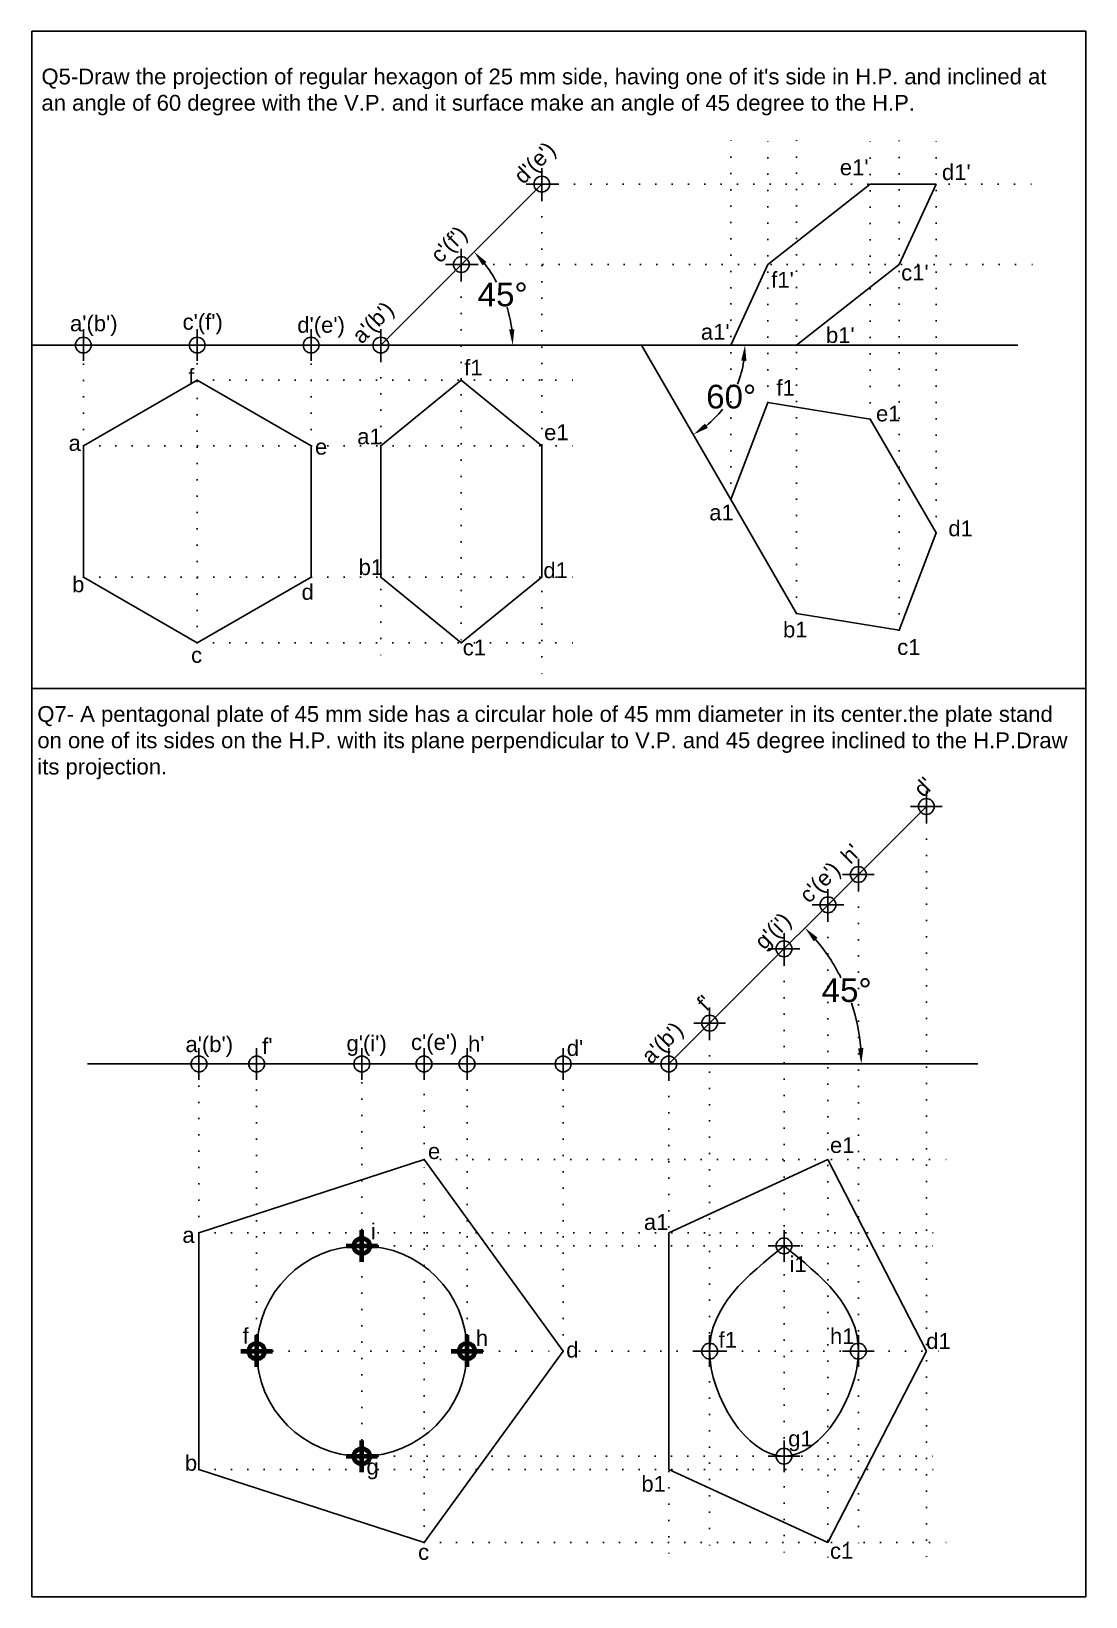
# Model space of a CAD drawing. Header units: millimetres. Extents: x 2000 to 2200, y 1112 to 1410.
import ezdxf

# ---------------------------------------------------------------- set-up
doc = ezdxf.new("R2010")
doc.units = ezdxf.units.MM
doc.header["$PDMODE"] = 34
doc.header["$PDSIZE"] = 3
doc.linetypes.add('ACAD_ISO07W100', pattern=[3, 0, -3])
doc.styles.get("Standard").update_dxf_attribs({"font": 'arial.ttf'})
doc.dimstyles.get("Standard").update_dxf_attribs({"dimtxt": 4.5, "dimasz": 3, "dimexe": 0.18, "dimexo": 0.0625, "dimgap": 0.09, "dimtad": 0, "dimtih": 1, "dimtoh": 1, "dimzin": 0, "dimdsep": 46, "dimtxsty": 'Standard', "dimcen": 0.09, "dimadec": 0, "dimazin": 0, "dimtfac": 1, "dimtofl": 0, "dimtmove": 0, "dimatfit": 3, "dimfxl": 1, "dimtolj": 1, "dimtzin": 0, "dimarcsym": 0})

# ---------------------------------------------------------------- blocks, each defined once
blk = doc.blocks.new('*D5')
at = {"color": 0, "linetype": 'ByBlock', "lineweight": -2, "transparency": 16777216}
for start, end in [(28.5222, 38.1435), (6.8565, 16.7304)]:
    blk.add_arc((2066.25, 1350.36), 25.08, start, end, dxfattribs=at)
at = {"color": 0, "linetype": 'ByBlock', "lineweight": 15, "transparency": 16777216}
for points in [[(2085.61, 1365.52), (2086.35, 1366.18), (2083.99, 1368.1)], [(2091.66, 1353.38), (2090.66, 1353.32), (2091.34, 1350.36)]]:
    blk.add_solid(points, dxfattribs=at)
at = {"layer": 'Defpoints', "color": 0, "linetype": 'ByBlock', "lineweight": 15, "transparency": 16777216}
for p in [(2096.87, 1380.98), (2090.48, 1356.85), (1999.8, 1350.36), (2066.25, 1350.36), (2149.56, 1350.36)]:
    blk.add_point(p, dxfattribs=at)
at = {"color": 0, "linetype": 'ByBlock', "transparency": 16777216, "insert": (2089.43, 1359.96), "char_height": 4.5, "attachment_point": 5}
blk.add_mtext('\\A1;45°', dxfattribs=at)
blk = doc.blocks.new('*U11')
at = {"linetype": 'ByBlock', "lineweight": 100}
blk.add_point((0, 0), dxfattribs=at)
blk = doc.blocks.new('*U12')
at = {"color": 0, "linetype": 'ByBlock', "lineweight": -2, "transparency": 16777216}
blk.add_blockref('*U11', (2051.94, 1165), dxfattribs=at)
for p, rotation in [((2031.94, 1145), 90), ((2071.94, 1145), 270), ((2051.94, 1125), 180)]:
    blk.add_blockref('*U11', p, dxfattribs=dict(at, rotation=rotation))
blk = doc.blocks.new('*D13')
at = {"color": 0, "lineweight": -2, "transparency": 16777216}
for start, end in [(26.5935, 40.303), (4.697, 18.5245)]:
    blk.add_arc((2121.03, 1213.64), 36.61, start, end, dxfattribs=at)
at = {"color": 0, "lineweight": 15, "transparency": 16777216}
for points in [[(2148.58, 1236.98), (2149.32, 1237.66), (2146.92, 1239.53)], [(2158.02, 1216.66), (2157.02, 1216.62), (2157.64, 1213.64)]]:
    blk.add_solid(points, dxfattribs=at)
at = {"layer": 'Defpoints', "color": 0, "lineweight": 15, "transparency": 16777216}
for p in [(2170, 1262.61), (2156.39, 1223.12), (2010.49, 1213.64), (2121.03, 1213.64), (2179.8, 1213.64)]:
    blk.add_point(p, dxfattribs=at)
at = {"color": 0, "transparency": 16777216, "insert": (2154.85, 1227.65), "char_height": 4.5, "attachment_point": 5}
blk.add_mtext('\\A1;45°', dxfattribs=at)
blk = doc.blocks.new('*D14')
at = {"color": 0, "lineweight": -2, "transparency": 16777216}
for start, end in [(337.7553, 351.249), (308.751, 321.5789)]:
    blk.add_arc((2115.86, 1350.36), 19.66, start, end, dxfattribs=at)
at = {"color": 0, "lineweight": 15, "transparency": 16777216}
for points in [[(2134.79, 1347.41), (2135.79, 1347.33), (2135.52, 1350.36)], [(2128.45, 1334.61), (2127.88, 1335.44), (2125.69, 1333.33)]]:
    blk.add_solid(points, dxfattribs=at)
at = {"layer": 'Defpoints', "color": 0, "lineweight": 15, "transparency": 16777216}
for p in [(1999.8, 1350.36), (2115.86, 1350.36), (2149.56, 1350.36), (2130.92, 1337.72), (2132.82, 1320.98)]:
    blk.add_point(p, dxfattribs=at)
at = {"color": 0, "transparency": 16777216, "insert": (2132.89, 1340.53), "char_height": 4.5, "attachment_point": 5}
blk.add_mtext('\\A1;60°', dxfattribs=at)

msp = doc.modelspace()

# ---------------------------------------------------------------- linework, layer by layer
for p, q in [((1999.899, 1410.033), (1999.899, 1112.331)), ((2200.302, 1410.033), (1999.899, 1410.033)), ((2200.302, 1112.331), (2200.302, 1410.033)), ((2159.339, 1380.977), (2139.831, 1365.668)), ((2171.859, 1380.977), (2159.339, 1380.977)), ((2164.831, 1365.668), (2171.859, 1380.977)), ((2139.831, 1365.668), (2132.823, 1350.358)), ((2145.323, 1350.358), (2164.831, 1365.668)), ((1999.796, 1350.358), (2149.563, 1350.358)), ((2132.823, 1320.975), (2115.859, 1350.358)), ((2132.823, 1350.358), (2145.323, 1350.358)), ((1999.899, 1285.031), (2200.302, 1285.031)), ((2121.034, 1213.642), (2170, 1262.608)), ((2031.682, 1213.642), (2100.93, 1213.642)), ((2151.297, 1195.447), (2121.034, 1181.542)), ((2170, 1159.042), (2151.297, 1195.447)), ((2121.034, 1181.542), (2121.034, 1136.542)), ((2151.297, 1122.636), (2170, 1159.042)), ((2121.034, 1136.542), (2151.297, 1122.636)), ((1999.899, 1112.331), (2200.302, 1112.331))]:
    msp.add_line(p, q)
at = {"linetype": 'ACAD_ISO07W100'}
for p, q in [((2145.323, 1299.325), (2145.323, 1390.526)), ((2159.339, 1336.285), (2159.339, 1391.034)), ((2164.831, 1296.154), (2164.831, 1390.296)), ((2171.859, 1314.646), (2171.859, 1390.296)), ((2132.823, 1320.975), (2132.823, 1390.049)), ((2139.831, 1339.455), (2139.831, 1389.803)), ((2096.871, 1380.977), (2096.871, 1286.895)), ((2096.871, 1380.977), (2191.411, 1380.977)), ((2081.562, 1365.668), (2081.562, 1291.358)), ((2081.562, 1365.668), (2190.531, 1365.668)), ((2009.695, 1331.214), (2009.695, 1350.358)), ((2031.346, 1343.714), (2031.346, 1350.358)), ((2052.997, 1331.214), (2052.997, 1350.358)), ((2066.252, 1350.358), (2066.252, 1290.743)), ((2031.346, 1293.714), (2031.346, 1343.714)), ((2031.346, 1343.714), (2104.75, 1343.714)), ((2009.695, 1331.214), (2103.816, 1331.214)), ((2009.695, 1306.214), (2103.114, 1306.214)), ((2031.346, 1293.714), (2103.702, 1293.714)), ((2170, 1262.608), (2170, 1119.507)), ((2157.075, 1249.682), (2157.075, 1119.507)), ((2151.297, 1243.904), (2151.297, 1119.507)), ((2142.933, 1235.54), (2142.933, 1119.507)), ((2128.79, 1221.398), (2128.79, 1119.507)), ((2031.682, 1181.542), (2031.682, 1213.642)), ((2042.65, 1159.042), (2042.65, 1213.642)), ((2062.65, 1179.042), (2062.65, 1213.642)), ((2074.479, 1195.447), (2074.479, 1213.642)), ((2082.65, 1159.042), (2082.65, 1213.642)), ((2100.93, 1159.042), (2100.93, 1213.642)), ((2121.034, 1213.642), (2121.034, 1119.507)), ((2074.479, 1122.636), (2074.479, 1195.447)), ((2074.479, 1195.447), (2173.89, 1195.447)), ((2031.682, 1181.542), (2173.89, 1181.542)), ((2062.65, 1139.042), (2062.65, 1179.042)), ((2062.65, 1179.042), (2173.89, 1179.042)), ((2042.65, 1159.042), (2082.65, 1159.042)), ((2082.65, 1159.042), (2100.93, 1159.042)), ((2100.93, 1159.042), (2173.89, 1159.042)), ((2062.65, 1139.042), (2173.89, 1139.042)), ((2031.682, 1136.542), (2173.89, 1136.542)), ((2074.479, 1122.636), (2173.89, 1122.636))]:
    msp.add_line(p, q, dxfattribs=at)
at = {"linetype": 'ByBlock'}
for p, q in [((2066.252, 1350.358), (2096.871, 1380.977)), ((2009.695, 1350.358), (2052.997, 1350.358)), ((2149.563, 1350.358), (2187.405, 1350.358)), ((2010.488, 1213.642), (2179.801, 1213.642))]:
    msp.add_line(p, q, dxfattribs=at)
msp.add_lwpolyline([(2009.695, 1331.214), (2009.695, 1306.214), (2031.346, 1293.714), (2052.997, 1306.214), (2052.997, 1331.214), (2031.346, 1343.714)], close=True)
for points in [[(2096.871, 1331.214), (2081.562, 1343.714), (2066.252, 1331.214), (2066.252, 1306.214), (2081.562, 1293.714), (2096.894, 1306.214)], [(2159.339, 1336.285), (2139.831, 1339.455), (2132.823, 1320.975), (2145.323, 1299.325), (2164.831, 1296.154), (2171.859, 1314.646)], [(2031.682, 1181.542), (2031.682, 1136.542), (2074.479, 1122.636), (2100.93, 1159.042), (2074.479, 1195.447)]]:
    msp.add_lwpolyline(points, close=True, dxfattribs=at)
msp.add_circle((2062.65, 1159.042), 20, dxfattribs=at)
msp.add_spline([(2142.933, 1179.042), (2128.79, 1159.042), (2142.933, 1139.042), (2157.075, 1159.042), (2142.933, 1179.042)], degree=3)
for p in [(2096.871, 1380.977), (2081.562, 1365.668), (2066.252, 1350.358), (2009.695, 1350.358), (2031.346, 1350.358), (2052.997, 1350.358)]:
    msp.add_point(p, dxfattribs=at)
for p in [(2170, 1262.608), (2157.075, 1249.682), (2151.297, 1243.904), (2142.933, 1235.54), (2128.79, 1221.398), (2121.034, 1213.642), (2031.682, 1213.642), (2042.65, 1213.642), (2062.65, 1213.642), (2074.479, 1213.642), (2082.65, 1213.642), (2100.93, 1213.642), (2142.933, 1179.042), (2128.79, 1159.042), (2157.075, 1159.042), (2142.933, 1139.042)]:
    msp.add_point(p)

# ---------------------------------------------------------------- block references
msp.add_blockref('*U12', (10.713, 14.037), dxfattribs=at)

# ---------------------------------------------------------------- texts
for s, p in [("d'(e')", (2093.362, 1380.785)), ("c'(f')", (2077.529, 1365.766)), ("a'(b')", (2062.597, 1350.419))]:
    msp.add_text(s, height=3, rotation=45, dxfattribs=at).set_placement(p)
for s, p in [("e1'", (2153.548, 1382.664)), ("d1'", (2172.975, 1381.744)), ("f1'", (2140.498, 1361.285)), ("c1'", (2165.215, 1362.649)), ("a'(b')", (2007.153, 1352.986)), ("c'(f')", (2028.564, 1353.28)), ("d'(e')", (2050.38, 1352.704)), ("a1'", (2127.124, 1351.381)), ("b1'", (2150.912, 1350.766)), ('f', (2029.642, 1342.87)), ('f1', (2082.119, 1344.581)), ('f1', (2141.484, 1340.747)), ('e1', (2160.433, 1335.85)), ('a1', (2061.768, 1331.493)), ('e1', (2097.312, 1332.271)), ('a', (2006.884, 1330.235)), ('e', (2053.746, 1329.525)), ('a1', (2128.719, 1317.024)), ('d1', (2174.185, 1314.004)), ('b1', (2062.047, 1306.619)), ('d1', (2097.172, 1306.033)), ('b', (2007.557, 1303.349)), ('d', (2051.187, 1301.918)), ('b1', (2142.746, 1294.757)), ('c', (2030.18, 1289.919)), ('c1', (2081.84, 1291.355)), ('c1', (2164.456, 1291.434))]:
    msp.add_text(s, height=3, dxfattribs=at).set_placement(p)
for s, p in [("d'", (2169.399, 1264.182)), ("h'", (2155.571, 1251.456)), ("c'(e')", (2147.667, 1244.04)), ("g'(i')", (2139.15, 1235.195)), ("f'", (2128.182, 1223.491)), ("a'(b')", (2117.622, 1213.42))]:
    msp.add_text(s, height=3, rotation=45).set_placement(p)
for s, p in [("a'(b')", (2029.113, 1215.898)), ("f'", (2043.7, 1215.552)), ("g'(i')", (2059.732, 1216.073)), ("c'(e')", (2072.009, 1216.304)), ("h'", (2082.842, 1215.959)), ("d'", (2101.618, 1215.18)), ('e', (2075.225, 1195.558)), ('e1', (2151.674, 1196.718)), ('a1', (2116.293, 1182.087)), ('a', (2028.526, 1179.628)), ('i', (2064.393, 1180.322)), ('i1', (2143.972, 1174.074)), ('f', (2039.984, 1160.434)), ('h', (2084.325, 1160.031)), ('f1', (2130.494, 1159.674)), ('h1', (2151.674, 1160.376)), ('d1', (2169.966, 1159.453)), ('d', (2101.512, 1157.806)), ('g1', (2143.731, 1140.907)), ('b', (2029.007, 1136.273)), ('g', (2063.526, 1135.555)), ('b1', (2115.812, 1132.297)), ('c1', (2151.674, 1119.542)), ('c', (2073.348, 1119.332))]:
    msp.add_text(s, height=3).set_placement(p)
at = {"char_height": 3, "attachment_point": 1}
for s, width, insert in [("Q5-Draw the projection of regular hexagon of 25 mm side, having one of it's side in H.P. and inclined at an angle of 60 degree with the V.P. and it surface make an angle of 45 degree to the H.P.", 195.93874, (2001.727, 1402.942)), ('Q7- A pentagonal plate of 45 mm side has a circular hole of 45 mm diameter in its center.the plate stand on one of its sides on the H.P. with its plane perpendicular to V.P. and 45 degree inclined to the H.P.Draw its projection.  ', 196.89275, (2000.943, 1281.697))]:
    msp.add_mtext_dynamic_manual_height_columns(s, width=width, gutter_width=15, heights=[0], dxfattribs=dict(at, insert=insert))

# ---------------------------------------------------------------- dimensions: what is measured, and where the dimension line sits
at = {"linetype": 'ByBlock'}
dim = msp.add_angular_dim_2l(base=(2090.482, 1356.851), line1=((1999.796, 1350.358), (2149.563, 1350.358)), line2=((2066.252, 1350.358), (2096.871, 1380.977)), dimstyle='Standard', dxfattribs=at)
dim.commit()
dim.dimension.update_dxf_attribs({"geometry": '*D5', "text_midpoint": (2089.427, 1359.958)})
for base, line1, line2, picture, middle in [((2130.92, 1337.72), ((2132.823, 1320.975), (2115.859, 1350.358)), ((1999.796, 1350.358), (2149.563, 1350.358)), '*D14', (2132.886, 1340.528)), ((2156.392, 1223.116), ((2010.488, 1213.642), (2179.801, 1213.642)), ((2121.034, 1213.642), (2170, 1262.608)), '*D13', (2154.853, 1227.65))]:
    dim = msp.add_angular_dim_2l(base=base, line1=line1, line2=line2, dimstyle='Standard')
    dim.commit()
    dim.dimension.update_dxf_attribs({"geometry": picture, "text_midpoint": middle})

doc.saveas('drawing.dxf')
